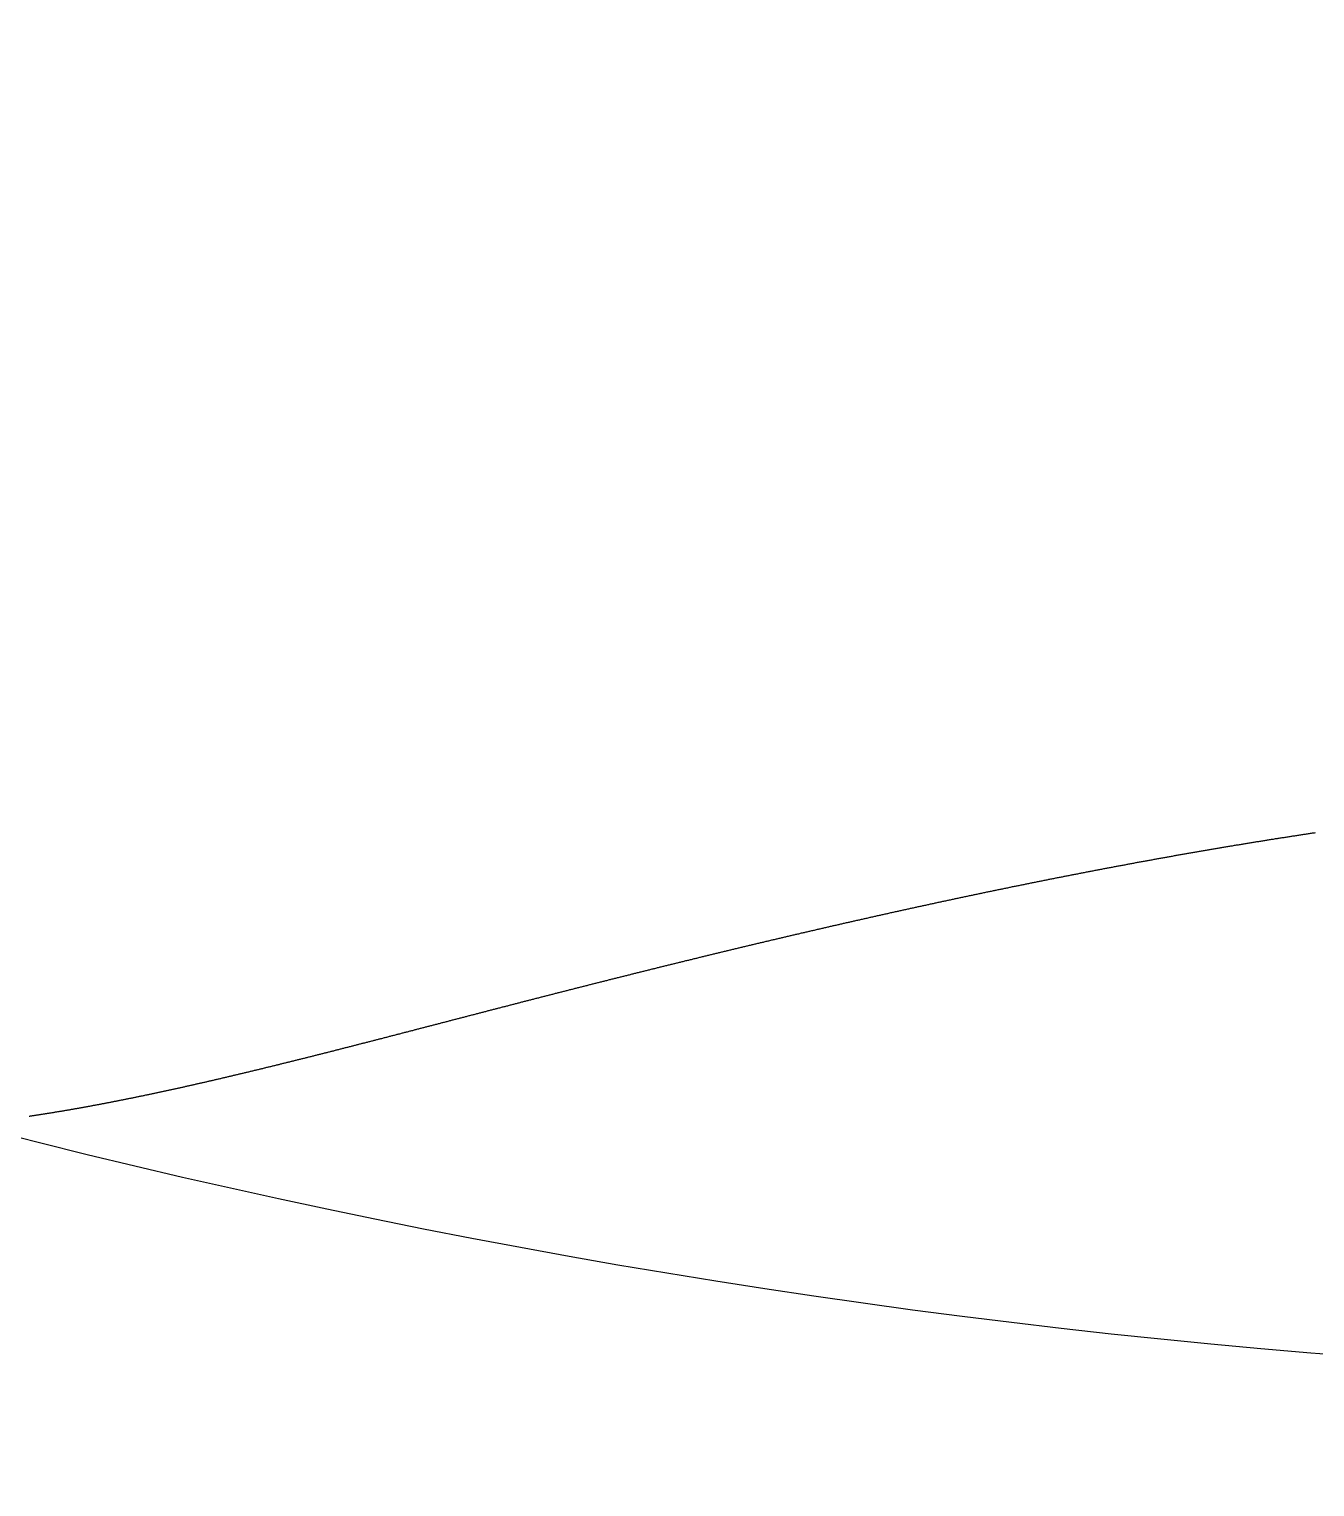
# Model space of a CAD drawing. Header units: millimetres. Extents: x 88 to 97873, y 32 to 55088.
# Drawn here: x 48864.18 to 48866.034, y 4950.685 to 4952.787 of the extents above; entities that cross this region are included whole.
import ezdxf

# ---------------------------------------------------------------- set-up
doc = ezdxf.new("R2010")
doc.units = ezdxf.units.MM
doc.header["$LTSCALE"] = 0.3

msp = doc.modelspace()

# ---------------------------------------------------------------- linework, layer by layer
msp.add_lwpolyline([(48864.1802, 4951.2198), (48864.1813, 4951.22), (48864.1823, 4951.2201), (48864.1833, 4951.2203), (48864.1843, 4951.2204), (48864.1853, 4951.2206), (48864.1864, 4951.2208), (48864.1874, 4951.2209), (48864.1884, 4951.2211), (48864.1894, 4951.2212), (48864.1905, 4951.2214), (48864.1915, 4951.2215), (48864.1925, 4951.2217), (48864.1935, 4951.2218), (48864.1946, 4951.222), (48864.1956, 4951.2222), (48864.1966, 4951.2223), (48864.1977, 4951.2225), (48864.1987, 4951.2226), (48864.1997, 4951.2228), (48864.2007, 4951.223), (48864.2018, 4951.2231), (48864.2028, 4951.2233), (48864.2038, 4951.2234), (48864.2049, 4951.2236), (48864.2059, 4951.2238), (48864.2069, 4951.2239), (48864.208, 4951.2241), (48864.209, 4951.2243), (48864.2101, 4951.2244), (48864.2111, 4951.2246), (48864.2121, 4951.2248), (48864.2132, 4951.2249), (48864.2142, 4951.2251), (48864.2152, 4951.2253), (48864.2163, 4951.2254), (48864.2173, 4951.2256), (48864.2184, 4951.2258), (48864.2194, 4951.226), (48864.2204, 4951.2261), (48864.2215, 4951.2263), (48864.2225, 4951.2265), (48864.2236, 4951.2266), (48864.2246, 4951.2268), (48864.2257, 4951.227), (48864.2267, 4951.2272), (48864.2278, 4951.2273), (48864.2288, 4951.2275), (48864.2299, 4951.2277), (48864.2309, 4951.2279), (48864.2319, 4951.2281), (48864.233, 4951.2282), (48864.234, 4951.2284), (48864.2351, 4951.2286), (48864.2361, 4951.2288), (48864.2372, 4951.229), (48864.2382, 4951.2291), (48864.2393, 4951.2293), (48864.2404, 4951.2295), (48864.2414, 4951.2297), (48864.2425, 4951.2299), (48864.2435, 4951.23), (48864.2446, 4951.2302), (48864.2456, 4951.2304), (48864.2467, 4951.2306), (48864.2477, 4951.2308), (48864.2488, 4951.231), (48864.2498, 4951.2312), (48864.2509, 4951.2313), (48864.252, 4951.2315), (48864.253, 4951.2317), (48864.2541, 4951.2319), (48864.2551, 4951.2321), (48864.2562, 4951.2323), (48864.2573, 4951.2325), (48864.2583, 4951.2327), (48864.2594, 4951.2329), (48864.2605, 4951.2331), (48864.2615, 4951.2333), (48864.2626, 4951.2334), (48864.2636, 4951.2336), (48864.2647, 4951.2338), (48864.2658, 4951.234), (48864.2668, 4951.2342), (48864.2679, 4951.2344), (48864.269, 4951.2346), (48864.27, 4951.2348), (48864.2711, 4951.235), (48864.2722, 4951.2352), (48864.2732, 4951.2354), (48864.2743, 4951.2356), (48864.2754, 4951.2358), (48864.2765, 4951.236), (48864.2775, 4951.2362), (48864.2786, 4951.2364), (48864.2797, 4951.2366), (48864.2807, 4951.2368), (48864.2818, 4951.237), (48864.2829, 4951.2372), (48864.284, 4951.2374), (48864.285, 4951.2376), (48864.2861, 4951.2378), (48864.2872, 4951.238), (48864.2883, 4951.2382), (48864.2893, 4951.2384), (48864.2904, 4951.2386), (48864.2915, 4951.2389), (48864.2926, 4951.2391), (48864.2937, 4951.2393), (48864.2947, 4951.2395), (48864.2958, 4951.2397), (48864.2969, 4951.2399), (48864.298, 4951.2401), (48864.2991, 4951.2403), (48864.3002, 4951.2405), (48864.3012, 4951.2407), (48864.3023, 4951.2409), (48864.3034, 4951.2412), (48864.3045, 4951.2414), (48864.3056, 4951.2416), (48864.3067, 4951.2418), (48864.3077, 4951.242), (48864.3088, 4951.2422), (48864.3099, 4951.2424), (48864.311, 4951.2427), (48864.3121, 4951.2429), (48864.3132, 4951.2431), (48864.3143, 4951.2433), (48864.3154, 4951.2435), (48864.3164, 4951.2437), (48864.3175, 4951.244), (48864.3186, 4951.2442), (48864.3197, 4951.2444), (48864.3208, 4951.2446), (48864.3219, 4951.2448), (48864.323, 4951.2451), (48864.3241, 4951.2453), (48864.3252, 4951.2455), (48864.3263, 4951.2457), (48864.3274, 4951.2459), (48864.3285, 4951.2462), (48864.3296, 4951.2464), (48864.3307, 4951.2466), (48864.3318, 4951.2468), (48864.3329, 4951.2471), (48864.334, 4951.2473), (48864.3351, 4951.2475), (48864.3362, 4951.2477), (48864.3373, 4951.248), (48864.3384, 4951.2482), (48864.3395, 4951.2484), (48864.3406, 4951.2487), (48864.3417, 4951.2489), (48864.3428, 4951.2491), (48864.3439, 4951.2493), (48864.345, 4951.2496), (48864.3461, 4951.2498), (48864.3472, 4951.25), (48864.3483, 4951.2503), (48864.3494, 4951.2505), (48864.3505, 4951.2507), (48864.3516, 4951.251), (48864.3527, 4951.2512), (48864.3538, 4951.2514), (48864.3549, 4951.2517), (48864.356, 4951.2519), (48864.3571, 4951.2521), (48864.3583, 4951.2524), (48864.3594, 4951.2526), (48864.3605, 4951.2528), (48864.3616, 4951.2531), (48864.3627, 4951.2533), (48864.3638, 4951.2535), (48864.3649, 4951.2538), (48864.366, 4951.254), (48864.3671, 4951.2543), (48864.3683, 4951.2545), (48864.3694, 4951.2547), (48864.3705, 4951.255), (48864.3716, 4951.2552), (48864.3727, 4951.2554), (48864.3738, 4951.2557), (48864.375, 4951.2559), (48864.3761, 4951.2562), (48864.3772, 4951.2564), (48864.3783, 4951.2567), (48864.3794, 4951.2569), (48864.3805, 4951.2571), (48864.3817, 4951.2574), (48864.3828, 4951.2576), (48864.3839, 4951.2579), (48864.385, 4951.2581), (48864.3861, 4951.2584), (48864.3873, 4951.2586), (48864.3884, 4951.2589), (48864.3895, 4951.2591), (48864.3906, 4951.2593), (48864.3918, 4951.2596), (48864.3929, 4951.2598), (48864.394, 4951.2601), (48864.3951, 4951.2603), (48864.3963, 4951.2606), (48864.3974, 4951.2608), (48864.3985, 4951.2611), (48864.3996, 4951.2613), (48864.4008, 4951.2616), (48864.4019, 4951.2618), (48864.403, 4951.2621), (48864.4042, 4951.2623), (48864.4053, 4951.2626), (48864.4064, 4951.2628), (48864.4076, 4951.2631), (48864.4087, 4951.2634), (48864.4098, 4951.2636), (48864.4109, 4951.2639), (48864.4121, 4951.2641), (48864.4132, 4951.2644), (48864.4143, 4951.2646), (48864.4155, 4951.2649), (48864.4166, 4951.2651), (48864.4177, 4951.2654), (48864.4189, 4951.2656), (48864.42, 4951.2659), (48864.4212, 4951.2662), (48864.4223, 4951.2664), (48864.4234, 4951.2667), (48864.4246, 4951.2669), (48864.4257, 4951.2672), (48864.4268, 4951.2675), (48864.428, 4951.2677), (48864.4291, 4951.268), (48864.4303, 4951.2682), (48864.4314, 4951.2685), (48864.4325, 4951.2688), (48864.4337, 4951.269), (48864.4348, 4951.2693), (48864.436, 4951.2695), (48864.4371, 4951.2698), (48864.4383, 4951.2701), (48864.4394, 4951.2703), (48864.4405, 4951.2706), (48864.4417, 4951.2709), (48864.4428, 4951.2711), (48864.444, 4951.2714), (48864.4451, 4951.2717), (48864.4463, 4951.2719), (48864.4474, 4951.2722), (48864.4486, 4951.2725), (48864.4497, 4951.2727), (48864.4509, 4951.273), (48864.452, 4951.2733), (48864.4532, 4951.2735), (48864.4543, 4951.2738), (48864.4555, 4951.2741), (48864.4566, 4951.2743), (48864.4578, 4951.2746), (48864.4589, 4951.2749), (48864.4601, 4951.2751), (48864.4612, 4951.2754), (48864.4624, 4951.2757), (48864.4635, 4951.2759), (48864.4647, 4951.2762), (48864.4658, 4951.2765), (48864.467, 4951.2768), (48864.4681, 4951.277), (48864.4693, 4951.2773), (48864.4704, 4951.2776), (48864.4716, 4951.2778), (48864.4728, 4951.2781), (48864.4739, 4951.2784), (48864.4751, 4951.2787), (48864.4762, 4951.2789), (48864.4774, 4951.2792), (48864.4785, 4951.2795), (48864.4797, 4951.2798), (48864.4809, 4951.28), (48864.482, 4951.2803), (48864.4832, 4951.2806), (48864.4843, 4951.2809), (48864.4855, 4951.2811), (48864.4867, 4951.2814), (48864.4878, 4951.2817), (48864.489, 4951.282), (48864.4902, 4951.2823), (48864.4913, 4951.2825), (48864.4925, 4951.2828), (48864.4937, 4951.2831), (48864.4948, 4951.2834), (48864.496, 4951.2836), (48864.4971, 4951.2839), (48864.4983, 4951.2842), (48864.4995, 4951.2845), (48864.5006, 4951.2848), (48864.5018, 4951.2851), (48864.503, 4951.2853), (48864.5042, 4951.2856), (48864.5053, 4951.2859), (48864.5065, 4951.2862), (48864.5077, 4951.2865), (48864.5088, 4951.2867), (48864.51, 4951.287), (48864.5112, 4951.2873), (48864.5123, 4951.2876), (48864.5135, 4951.2879), (48864.5147, 4951.2882), (48864.5159, 4951.2885), (48864.517, 4951.2887), (48864.5182, 4951.289), (48864.5194, 4951.2893), (48864.5206, 4951.2896), (48864.5217, 4951.2899), (48864.5229, 4951.2902), (48864.5241, 4951.2905), (48864.5253, 4951.2907), (48864.5264, 4951.291), (48864.5276, 4951.2913), (48864.5288, 4951.2916), (48864.53, 4951.2919), (48864.5311, 4951.2922), (48864.5323, 4951.2925), (48864.5335, 4951.2928), (48864.5347, 4951.293), (48864.5359, 4951.2933), (48864.537, 4951.2936), (48864.5382, 4951.2939), (48864.5394, 4951.2942), (48864.5406, 4951.2945), (48864.5418, 4951.2948), (48864.5429, 4951.2951), (48864.5441, 4951.2954), (48864.5453, 4951.2957), (48864.5465, 4951.296), (48864.5477, 4951.2962), (48864.5489, 4951.2965), (48864.55, 4951.2968), (48864.5512, 4951.2971), (48864.5524, 4951.2974), (48864.5536, 4951.2977), (48864.5548, 4951.298), (48864.556, 4951.2983), (48864.5572, 4951.2986), (48864.5584, 4951.2989), (48864.5595, 4951.2992), (48864.5607, 4951.2995), (48864.5619, 4951.2998), (48864.5631, 4951.3001), (48864.5643, 4951.3004), (48864.5655, 4951.3007), (48864.5667, 4951.301), (48864.5679, 4951.3013), (48864.5691, 4951.3016), (48864.5702, 4951.3019), (48864.5714, 4951.3022), (48864.5726, 4951.3024), (48864.5738, 4951.3027), (48864.575, 4951.303), (48864.5762, 4951.3033), (48864.5774, 4951.3036), (48864.5786, 4951.3039), (48864.5798, 4951.3042), (48864.581, 4951.3045), (48864.5822, 4951.3048), (48864.5834, 4951.3051), (48864.5846, 4951.3054), (48864.5858, 4951.3057), (48864.587, 4951.306), (48864.5882, 4951.3063), (48864.5894, 4951.3066), (48864.5906, 4951.3069), (48864.5918, 4951.3072), (48864.593, 4951.3075), (48864.5942, 4951.3079), (48864.5954, 4951.3082), (48864.5966, 4951.3085), (48864.5978, 4951.3088), (48864.599, 4951.3091), (48864.6002, 4951.3094), (48864.6014, 4951.3097), (48864.6026, 4951.31), (48864.6038, 4951.3103), (48864.605, 4951.3106), (48864.6062, 4951.3109), (48864.6074, 4951.3112), (48864.6086, 4951.3115), (48864.6098, 4951.3118), (48864.611, 4951.3121), (48864.6122, 4951.3124), (48864.6134, 4951.3127), (48864.6146, 4951.313), (48864.6158, 4951.3133), (48864.617, 4951.3136), (48864.6182, 4951.3139), (48864.6194, 4951.3142), (48864.6206, 4951.3146), (48864.6219, 4951.3149), (48864.6231, 4951.3152), (48864.6243, 4951.3155), (48864.6255, 4951.3158), (48864.6267, 4951.3161), (48864.6279, 4951.3164), (48864.6291, 4951.3167), (48864.6303, 4951.317), (48864.6315, 4951.3173), (48864.6327, 4951.3176), (48864.634, 4951.3179), (48864.6352, 4951.3183), (48864.6364, 4951.3186), (48864.6376, 4951.3189), (48864.6388, 4951.3192), (48864.64, 4951.3195), (48864.6412, 4951.3198), (48864.6424, 4951.3201), (48864.6437, 4951.3204), (48864.6449, 4951.3207), (48864.6461, 4951.321), (48864.6473, 4951.3214), (48864.6485, 4951.3217), (48864.6497, 4951.322), (48864.651, 4951.3223), (48864.6522, 4951.3226), (48864.6534, 4951.3229), (48864.6546, 4951.3232), (48864.6558, 4951.3235), (48864.6571, 4951.3239), (48864.6583, 4951.3242), (48864.6595, 4951.3245), (48864.6607, 4951.3248), (48864.6619, 4951.3251), (48864.6631, 4951.3254), (48864.6644, 4951.3257), (48864.6656, 4951.326), (48864.6668, 4951.3264), (48864.668, 4951.3267), (48864.6693, 4951.327), (48864.6705, 4951.3273), (48864.6717, 4951.3276), (48864.6729, 4951.3279), (48864.6742, 4951.3282), (48864.6754, 4951.3286), (48864.6766, 4951.3289), (48864.6778, 4951.3292), (48864.6791, 4951.3295), (48864.6803, 4951.3298), (48864.6815, 4951.3301), (48864.6827, 4951.3305), (48864.684, 4951.3308), (48864.6852, 4951.3311), (48864.6864, 4951.3314), (48864.6876, 4951.3317), (48864.6889, 4951.332), (48864.6901, 4951.3324), (48864.6913, 4951.3327), (48864.6926, 4951.333), (48864.6938, 4951.3333), (48864.695, 4951.3336), (48864.6962, 4951.3339), (48864.6975, 4951.3343), (48864.6987, 4951.3346), (48864.6999, 4951.3349), (48864.7012, 4951.3352), (48864.7024, 4951.3355), (48864.7036, 4951.3359), (48864.7049, 4951.3362), (48864.7061, 4951.3365), (48864.7073, 4951.3368), (48864.7086, 4951.3371), (48864.7098, 4951.3375), (48864.711, 4951.3378), (48864.7123, 4951.3381), (48864.7135, 4951.3384), (48864.7147, 4951.3387), (48864.716, 4951.3391), (48864.7172, 4951.3394), (48864.7184, 4951.3397), (48864.7197, 4951.34), (48864.7209, 4951.3403), (48864.7222, 4951.3407), (48864.7234, 4951.341), (48864.7246, 4951.3413), (48864.7259, 4951.3416), (48864.7271, 4951.3419), (48864.7283, 4951.3423), (48864.7296, 4951.3426), (48864.7308, 4951.3429), (48864.7321, 4951.3432), (48864.7333, 4951.3435), (48864.7345, 4951.3439), (48864.7358, 4951.3442), (48864.737, 4951.3445), (48864.7383, 4951.3448), (48864.7395, 4951.3452), (48864.7407, 4951.3455), (48864.742, 4951.3458), (48864.7432, 4951.3461), (48864.7445, 4951.3465), (48864.7457, 4951.3468), (48864.747, 4951.3471), (48864.7482, 4951.3474), (48864.7495, 4951.3477), (48864.7507, 4951.3481), (48864.7519, 4951.3484), (48864.7532, 4951.3487), (48864.7544, 4951.349), (48864.7557, 4951.3494), (48864.7569, 4951.3497), (48864.7582, 4951.35), (48864.7594, 4951.3503), (48864.7607, 4951.3507), (48864.7619, 4951.351), (48864.7632, 4951.3513), (48864.7644, 4951.3516), (48864.7657, 4951.352), (48864.7669, 4951.3523), (48864.7682, 4951.3526), (48864.7694, 4951.3529), (48864.7707, 4951.3533), (48864.7719, 4951.3536), (48864.7732, 4951.3539), (48864.7744, 4951.3542), (48864.7757, 4951.3546), (48864.7769, 4951.3549), (48864.7782, 4951.3552), (48864.7794, 4951.3555), (48864.7807, 4951.3559), (48864.7819, 4951.3562), (48864.7832, 4951.3565), (48864.7844, 4951.3568), (48864.7857, 4951.3572), (48864.7869, 4951.3575), (48864.7882, 4951.3578), (48864.7894, 4951.3581), (48864.7907, 4951.3585), (48864.7919, 4951.3588), (48864.7932, 4951.3591), (48864.7945, 4951.3594), (48864.7957, 4951.3598), (48864.797, 4951.3601), (48864.7982, 4951.3604), (48864.7995, 4951.3608), (48864.8007, 4951.3611), (48864.802, 4951.3614), (48864.8033, 4951.3617), (48864.8045, 4951.3621), (48864.8058, 4951.3624), (48864.807, 4951.3627), (48864.8083, 4951.363), (48864.8096, 4951.3634), (48864.8108, 4951.3637), (48864.8121, 4951.364), (48864.8133, 4951.3644), (48864.8146, 4951.3647), (48864.8159, 4951.365), (48864.8171, 4951.3653), (48864.8184, 4951.3657), (48864.8196, 4951.366), (48864.8209, 4951.3663), (48864.8222, 4951.3666), (48864.8234, 4951.367), (48864.8247, 4951.3673), (48864.8259, 4951.3676), (48864.8272, 4951.368), (48864.8285, 4951.3683), (48864.8297, 4951.3686), (48864.831, 4951.3689), (48864.8323, 4951.3693), (48864.8335, 4951.3696), (48864.8348, 4951.3699), (48864.8361, 4951.3703), (48864.8373, 4951.3706), (48864.8386, 4951.3709), (48864.8399, 4951.3712), (48864.8411, 4951.3716), (48864.8424, 4951.3719), (48864.8437, 4951.3722), (48864.8449, 4951.3726), (48864.8462, 4951.3729), (48864.8475, 4951.3732), (48864.8487, 4951.3735), (48864.85, 4951.3739), (48864.8513, 4951.3742), (48864.8525, 4951.3745), (48864.8538, 4951.3749), (48864.8551, 4951.3752), (48864.8563, 4951.3755), (48864.8576, 4951.3758), (48864.8589, 4951.3762), (48864.8602, 4951.3765), (48864.8614, 4951.3768), (48864.8627, 4951.3772), (48864.864, 4951.3775), (48864.8652, 4951.3778), (48864.8665, 4951.3781), (48864.8678, 4951.3785), (48864.8691, 4951.3788), (48864.8703, 4951.3791), (48864.8716, 4951.3795), (48864.8729, 4951.3798), (48864.8742, 4951.3801), (48864.8754, 4951.3804), (48864.8767, 4951.3808), (48864.878, 4951.3811), (48864.8793, 4951.3814), (48864.8805, 4951.3818), (48864.8818, 4951.3821), (48864.8831, 4951.3824), (48864.8844, 4951.3828), (48864.8856, 4951.3831), (48864.8869, 4951.3834), (48864.8882, 4951.3837), (48864.8895, 4951.3841), (48864.8907, 4951.3844), (48864.892, 4951.3847), (48864.8933, 4951.3851), (48864.8946, 4951.3854), (48864.8958, 4951.3857), (48864.8971, 4951.386), (48864.8984, 4951.3864), (48864.8997, 4951.3867), (48864.901, 4951.387), (48864.9022, 4951.3874), (48864.9035, 4951.3877), (48864.9048, 4951.388), (48864.9061, 4951.3883), (48864.9074, 4951.3887), (48864.9086, 4951.389), (48864.9099, 4951.3893), (48864.9112, 4951.3897), (48864.9125, 4951.39), (48864.9138, 4951.3903), (48864.9151, 4951.3906), (48864.9163, 4951.391), (48864.9176, 4951.3913), (48864.9189, 4951.3916), (48864.9202, 4951.392), (48864.9215, 4951.3923), (48864.9228, 4951.3926), (48864.924, 4951.393), (48864.9253, 4951.3933), (48864.9266, 4951.3936), (48864.9279, 4951.3939), (48864.9292, 4951.3943), (48864.9305, 4951.3946), (48864.9317, 4951.3949), (48864.933, 4951.3953), (48864.9343, 4951.3956), (48864.9356, 4951.3959), (48864.9369, 4951.3962), (48864.9382, 4951.3966), (48864.9395, 4951.3969), (48864.9407, 4951.3972), (48864.942, 4951.3976), (48864.9433, 4951.3979), (48864.9446, 4951.3982), (48864.9459, 4951.3985), (48864.9472, 4951.3989), (48864.9485, 4951.3992), (48864.9498, 4951.3995), (48864.9511, 4951.3999), (48864.9523, 4951.4002), (48864.9536, 4951.4005), (48864.9549, 4951.4008), (48864.9562, 4951.4012), (48864.9575, 4951.4015), (48864.9588, 4951.4018), (48864.9601, 4951.4022), (48864.9614, 4951.4025), (48864.9627, 4951.4028), (48864.964, 4951.4031), (48864.9653, 4951.4035), (48864.9665, 4951.4038), (48864.9678, 4951.4041), (48864.9691, 4951.4045), (48864.9704, 4951.4048), (48864.9717, 4951.4051), (48864.973, 4951.4054), (48864.9743, 4951.4058), (48864.9756, 4951.4061), (48864.9769, 4951.4064), (48864.9782, 4951.4068), (48864.9795, 4951.4071), (48864.9808, 4951.4074), (48864.9821, 4951.4077), (48864.9834, 4951.4081), (48864.9847, 4951.4084), (48864.986, 4951.4087), (48864.9873, 4951.4091), (48864.9886, 4951.4094), (48864.9899, 4951.4097), (48864.9912, 4951.41), (48864.9924, 4951.4104), (48864.9937, 4951.4107), (48864.995, 4951.411), (48864.9963, 4951.4114), (48864.9976, 4951.4117), (48864.9989, 4951.412), (48865.0002, 4951.4123), (48865.0015, 4951.4127), (48865.0028, 4951.413), (48865.0041, 4951.4133), (48865.0054, 4951.4136), (48865.0067, 4951.414), (48865.008, 4951.4143), (48865.0093, 4951.4146), (48865.0106, 4951.415), (48865.0119, 4951.4153), (48865.0132, 4951.4156), (48865.0145, 4951.4159), (48865.0158, 4951.4163), (48865.0171, 4951.4166), (48865.0184, 4951.4169), (48865.0197, 4951.4173), (48865.021, 4951.4176), (48865.0224, 4951.4179), (48865.0237, 4951.4182), (48865.025, 4951.4186), (48865.0263, 4951.4189), (48865.0276, 4951.4192), (48865.0289, 4951.4195), (48865.0302, 4951.4199), (48865.0315, 4951.4202), (48865.0328, 4951.4205), (48865.0341, 4951.4209), (48865.0354, 4951.4212), (48865.0367, 4951.4215), (48865.038, 4951.4218), (48865.0393, 4951.4222), (48865.0406, 4951.4225), (48865.0419, 4951.4228), (48865.0432, 4951.4231), (48865.0445, 4951.4235), (48865.0458, 4951.4238), (48865.0472, 4951.4241), (48865.0485, 4951.4244), (48865.0498, 4951.4248), (48865.0511, 4951.4251), (48865.0524, 4951.4254), (48865.0537, 4951.4258), (48865.055, 4951.4261), (48865.0563, 4951.4264), (48865.0576, 4951.4267), (48865.0589, 4951.4271), (48865.0602, 4951.4274), (48865.0615, 4951.4277), (48865.0629, 4951.428), (48865.0642, 4951.4284), (48865.0655, 4951.4287), (48865.0668, 4951.429), (48865.0681, 4951.4293), (48865.0694, 4951.4297), (48865.0707, 4951.43), (48865.072, 4951.4303), (48865.0733, 4951.4306), (48865.0747, 4951.431), (48865.076, 4951.4313), (48865.0773, 4951.4316), (48865.0786, 4951.432), (48865.0799, 4951.4323), (48865.0812, 4951.4326), (48865.0825, 4951.4329), (48865.0838, 4951.4333), (48865.0852, 4951.4336), (48865.0865, 4951.4339), (48865.0878, 4951.4342), (48865.0891, 4951.4346), (48865.0904, 4951.4349), (48865.0917, 4951.4352), (48865.0931, 4951.4355), (48865.0944, 4951.4359), (48865.0957, 4951.4362), (48865.097, 4951.4365), (48865.0983, 4951.4368), (48865.0996, 4951.4372), (48865.1009, 4951.4375), (48865.1023, 4951.4378), (48865.1036, 4951.4381), (48865.1049, 4951.4385), (48865.1062, 4951.4388), (48865.1075, 4951.4391), (48865.1089, 4951.4394), (48865.1102, 4951.4398), (48865.1115, 4951.4401), (48865.1128, 4951.4404), (48865.1141, 4951.4407), (48865.1154, 4951.4411), (48865.1168, 4951.4414), (48865.1181, 4951.4417), (48865.1194, 4951.442), (48865.1207, 4951.4423), (48865.122, 4951.4427), (48865.1234, 4951.443), (48865.1247, 4951.4433), (48865.126, 4951.4436), (48865.1273, 4951.444), (48865.1286, 4951.4443), (48865.13, 4951.4446), (48865.1313, 4951.4449), (48865.1326, 4951.4453), (48865.1339, 4951.4456), (48865.1353, 4951.4459), (48865.1366, 4951.4462), (48865.1379, 4951.4466), (48865.1392, 4951.4469), (48865.1405, 4951.4472), (48865.1419, 4951.4475), (48865.1432, 4951.4478), (48865.1445, 4951.4482), (48865.1458, 4951.4485), (48865.1472, 4951.4488), (48865.1485, 4951.4491), (48865.1498, 4951.4495), (48865.1511, 4951.4498), (48865.1525, 4951.4501), (48865.1538, 4951.4504), (48865.1551, 4951.4508), (48865.1564, 4951.4511), (48865.1578, 4951.4514), (48865.1591, 4951.4517), (48865.1604, 4951.452), (48865.1617, 4951.4524), (48865.1631, 4951.4527), (48865.1644, 4951.453), (48865.1657, 4951.4533), (48865.1671, 4951.4537), (48865.1684, 4951.454), (48865.1697, 4951.4543), (48865.171, 4951.4546), (48865.1724, 4951.4549), (48865.1737, 4951.4553), (48865.175, 4951.4556), (48865.1764, 4951.4559), (48865.1777, 4951.4562), (48865.179, 4951.4565), (48865.1803, 4951.4569), (48865.1817, 4951.4572), (48865.183, 4951.4575), (48865.1843, 4951.4578), (48865.1857, 4951.4582), (48865.187, 4951.4585), (48865.1883, 4951.4588), (48865.1897, 4951.4591), (48865.191, 4951.4594), (48865.1923, 4951.4598), (48865.1937, 4951.4601), (48865.195, 4951.4604), (48865.1963, 4951.4607), (48865.1976, 4951.461), (48865.199, 4951.4614), (48865.2003, 4951.4617), (48865.2016, 4951.462), (48865.203, 4951.4623), (48865.2043, 4951.4626), (48865.2056, 4951.463), (48865.207, 4951.4633), (48865.2083, 4951.4636), (48865.2096, 4951.4639), (48865.211, 4951.4642), (48865.2123, 4951.4646), (48865.2136, 4951.4649), (48865.215, 4951.4652), (48865.2163, 4951.4655), (48865.2177, 4951.4658), (48865.219, 4951.4661), (48865.2203, 4951.4665), (48865.2217, 4951.4668), (48865.223, 4951.4671), (48865.2243, 4951.4674), (48865.2257, 4951.4677), (48865.227, 4951.4681), (48865.2283, 4951.4684), (48865.2297, 4951.4687), (48865.231, 4951.469), (48865.2324, 4951.4693), (48865.2337, 4951.4696), (48865.235, 4951.47), (48865.2364, 4951.4703), (48865.2377, 4951.4706), (48865.239, 4951.4709), (48865.2404, 4951.4712), (48865.2417, 4951.4716), (48865.2431, 4951.4719), (48865.2444, 4951.4722), (48865.2457, 4951.4725), (48865.2471, 4951.4728), (48865.2484, 4951.4731), (48865.2498, 4951.4735), (48865.2511, 4951.4738), (48865.2524, 4951.4741), (48865.2538, 4951.4744), (48865.2551, 4951.4747), (48865.2565, 4951.475), (48865.2578, 4951.4754), (48865.2591, 4951.4757), (48865.2605, 4951.476), (48865.2618, 4951.4763), (48865.2632, 4951.4766), (48865.2645, 4951.4769), (48865.2658, 4951.4773), (48865.2672, 4951.4776), (48865.2685, 4951.4779), (48865.2699, 4951.4782), (48865.2712, 4951.4785), (48865.2726, 4951.4788), (48865.2739, 4951.4791), (48865.2752, 4951.4795), (48865.2766, 4951.4798), (48865.2779, 4951.4801), (48865.2793, 4951.4804), (48865.2806, 4951.4807), (48865.282, 4951.481), (48865.2833, 4951.4813), (48865.2847, 4951.4817), (48865.286, 4951.482), (48865.2873, 4951.4823), (48865.2887, 4951.4826), (48865.29, 4951.4829), (48865.2914, 4951.4832), (48865.2927, 4951.4835), (48865.2941, 4951.4839), (48865.2954, 4951.4842), (48865.2968, 4951.4845), (48865.2981, 4951.4848), (48865.2995, 4951.4851), (48865.3008, 4951.4854), (48865.3022, 4951.4857), (48865.3035, 4951.4861), (48865.3049, 4951.4864), (48865.3062, 4951.4867), (48865.3075, 4951.487), (48865.3089, 4951.4873), (48865.3102, 4951.4876), (48865.3116, 4951.4879), (48865.3129, 4951.4882), (48865.3143, 4951.4886), (48865.3156, 4951.4889), (48865.317, 4951.4892), (48865.3183, 4951.4895), (48865.3197, 4951.4898), (48865.321, 4951.4901), (48865.3224, 4951.4904), (48865.3237, 4951.4907), (48865.3251, 4951.491), (48865.3264, 4951.4914), (48865.3278, 4951.4917), (48865.3291, 4951.492), (48865.3305, 4951.4923), (48865.3318, 4951.4926), (48865.3332, 4951.4929), (48865.3345, 4951.4932), (48865.3359, 4951.4935), (48865.3372, 4951.4938), (48865.3386, 4951.4942), (48865.3399, 4951.4945), (48865.3413, 4951.4948), (48865.3427, 4951.4951), (48865.344, 4951.4954), (48865.3454, 4951.4957), (48865.3467, 4951.496), (48865.3481, 4951.4963), (48865.3494, 4951.4966), (48865.3508, 4951.4969), (48865.3521, 4951.4973), (48865.3535, 4951.4976), (48865.3548, 4951.4979), (48865.3562, 4951.4982), (48865.3575, 4951.4985), (48865.3589, 4951.4988), (48865.3603, 4951.4991), (48865.3616, 4951.4994), (48865.363, 4951.4997), (48865.3643, 4951.5), (48865.3657, 4951.5003), (48865.367, 4951.5006), (48865.3684, 4951.5009), (48865.3697, 4951.5013), (48865.3711, 4951.5016), (48865.3725, 4951.5019), (48865.3738, 4951.5022), (48865.3752, 4951.5025), (48865.3765, 4951.5028), (48865.3779, 4951.5031), (48865.3792, 4951.5034), (48865.3806, 4951.5037), (48865.3819, 4951.504), (48865.3833, 4951.5043), (48865.3847, 4951.5046), (48865.386, 4951.5049), (48865.3874, 4951.5052), (48865.3887, 4951.5055), (48865.3901, 4951.5059), (48865.3915, 4951.5062), (48865.3928, 4951.5065), (48865.3942, 4951.5068), (48865.3955, 4951.5071), (48865.3969, 4951.5074), (48865.3983, 4951.5077), (48865.3996, 4951.508), (48865.401, 4951.5083), (48865.4023, 4951.5086), (48865.4037, 4951.5089), (48865.405, 4951.5092), (48865.4064, 4951.5095), (48865.4078, 4951.5098), (48865.4091, 4951.5101), (48865.4105, 4951.5104), (48865.4119, 4951.5107), (48865.4132, 4951.511), (48865.4146, 4951.5113), (48865.4159, 4951.5116), (48865.4173, 4951.5119), (48865.4187, 4951.5122), (48865.42, 4951.5125), (48865.4214, 4951.5128), (48865.4227, 4951.5132), (48865.4241, 4951.5135), (48865.4255, 4951.5138), (48865.4268, 4951.5141), (48865.4282, 4951.5144), (48865.4296, 4951.5147), (48865.4309, 4951.515), (48865.4323, 4951.5153), (48865.4337, 4951.5156), (48865.435, 4951.5159), (48865.4364, 4951.5162), (48865.4377, 4951.5165), (48865.4391, 4951.5168), (48865.4405, 4951.5171), (48865.4418, 4951.5174), (48865.4432, 4951.5177), (48865.4446, 4951.518), (48865.4459, 4951.5183), (48865.4473, 4951.5186), (48865.4487, 4951.5189), (48865.45, 4951.5192), (48865.4514, 4951.5195), (48865.4528, 4951.5198), (48865.4541, 4951.5201), (48865.4555, 4951.5204), (48865.4569, 4951.5207), (48865.4582, 4951.521), (48865.4596, 4951.5213), (48865.461, 4951.5216), (48865.4623, 4951.5219), (48865.4637, 4951.5222), (48865.4651, 4951.5225), (48865.4664, 4951.5228), (48865.4678, 4951.5231), (48865.4692, 4951.5234), (48865.4705, 4951.5237), (48865.4719, 4951.524), (48865.4733, 4951.5242), (48865.4746, 4951.5245), (48865.476, 4951.5248), (48865.4774, 4951.5251), (48865.4787, 4951.5254), (48865.4801, 4951.5257), (48865.4815, 4951.526), (48865.4828, 4951.5263), (48865.4842, 4951.5266), (48865.4856, 4951.5269), (48865.4869, 4951.5272), (48865.4883, 4951.5275), (48865.4897, 4951.5278), (48865.4911, 4951.5281), (48865.4924, 4951.5284), (48865.4938, 4951.5287), (48865.4952, 4951.529), (48865.4965, 4951.5293), (48865.4979, 4951.5296), (48865.4993, 4951.5299), (48865.5006, 4951.5302), (48865.502, 4951.5305), (48865.5034, 4951.5308), (48865.5048, 4951.531), (48865.5061, 4951.5313), (48865.5075, 4951.5316), (48865.5089, 4951.5319), (48865.5102, 4951.5322), (48865.5116, 4951.5325), (48865.513, 4951.5328), (48865.5144, 4951.5331), (48865.5157, 4951.5334), (48865.5171, 4951.5337), (48865.5185, 4951.534), (48865.5199, 4951.5343), (48865.5212, 4951.5346), (48865.5226, 4951.5349), (48865.524, 4951.5351), (48865.5253, 4951.5354), (48865.5267, 4951.5357), (48865.5281, 4951.536), (48865.5295, 4951.5363), (48865.5308, 4951.5366), (48865.5322, 4951.5369), (48865.5336, 4951.5372), (48865.535, 4951.5375), (48865.5363, 4951.5378), (48865.5377, 4951.5381), (48865.5391, 4951.5383), (48865.5405, 4951.5386), (48865.5418, 4951.5389), (48865.5432, 4951.5392), (48865.5446, 4951.5395), (48865.546, 4951.5398), (48865.5473, 4951.5401), (48865.5487, 4951.5404), (48865.5501, 4951.5407), (48865.5515, 4951.5409), (48865.5528, 4951.5412), (48865.5542, 4951.5415), (48865.5556, 4951.5418), (48865.557, 4951.5421), (48865.5583, 4951.5424), (48865.5597, 4951.5427), (48865.5611, 4951.543), (48865.5625, 4951.5432), (48865.5639, 4951.5435), (48865.5652, 4951.5438), (48865.5666, 4951.5441), (48865.568, 4951.5444), (48865.5694, 4951.5447), (48865.5707, 4951.545), (48865.5721, 4951.5453), (48865.5735, 4951.5455), (48865.5749, 4951.5458), (48865.5763, 4951.5461), (48865.5776, 4951.5464), (48865.579, 4951.5467), (48865.5804, 4951.547), (48865.5818, 4951.5473), (48865.5831, 4951.5475), (48865.5845, 4951.5478), (48865.5859, 4951.5481), (48865.5873, 4951.5484), (48865.5887, 4951.5487), (48865.59, 4951.549), (48865.5914, 4951.5492), (48865.5928, 4951.5495), (48865.5942, 4951.5498), (48865.5956, 4951.5501), (48865.5969, 4951.5504), (48865.5983, 4951.5507), (48865.5997, 4951.5509), (48865.6011, 4951.5512), (48865.6025, 4951.5515), (48865.6038, 4951.5518), (48865.6052, 4951.5521), (48865.6066, 4951.5523), (48865.608, 4951.5526), (48865.6094, 4951.5529), (48865.6107, 4951.5532), (48865.6121, 4951.5535), (48865.6135, 4951.5538), (48865.6149, 4951.554), (48865.6163, 4951.5543), (48865.6177, 4951.5546), (48865.619, 4951.5549), (48865.6204, 4951.5552), (48865.6218, 4951.5554), (48865.6232, 4951.5557), (48865.6246, 4951.556), (48865.626, 4951.5563), (48865.6273, 4951.5566), (48865.6287, 4951.5568), (48865.6301, 4951.5571), (48865.6315, 4951.5574), (48865.6329, 4951.5577), (48865.6342, 4951.5579), (48865.6356, 4951.5582), (48865.637, 4951.5585), (48865.6384, 4951.5588), (48865.6398, 4951.5591), (48865.6412, 4951.5593), (48865.6426, 4951.5596), (48865.6439, 4951.5599), (48865.6453, 4951.5602), (48865.6467, 4951.5604), (48865.6481, 4951.5607), (48865.6495, 4951.561), (48865.6509, 4951.5613), (48865.6522, 4951.5615), (48865.6536, 4951.5618), (48865.655, 4951.5621), (48865.6564, 4951.5624), (48865.6578, 4951.5626), (48865.6592, 4951.5629), (48865.6606, 4951.5632), (48865.6619, 4951.5635), (48865.6633, 4951.5637), (48865.6647, 4951.564), (48865.6661, 4951.5643), (48865.6675, 4951.5646), (48865.6689, 4951.5648), (48865.6703, 4951.5651), (48865.6716, 4951.5654), (48865.673, 4951.5657), (48865.6744, 4951.5659), (48865.6758, 4951.5662), (48865.6772, 4951.5665), (48865.6786, 4951.5667), (48865.68, 4951.567), (48865.6814, 4951.5673), (48865.6827, 4951.5676), (48865.6841, 4951.5678), (48865.6855, 4951.5681), (48865.6869, 4951.5684), (48865.6883, 4951.5686), (48865.6897, 4951.5689), (48865.6911, 4951.5692), (48865.6925, 4951.5694), (48865.6938, 4951.5697), (48865.6952, 4951.57), (48865.6966, 4951.5703), (48865.698, 4951.5705), (48865.6994, 4951.5708), (48865.7008, 4951.5711), (48865.7022, 4951.5713), (48865.7036, 4951.5716), (48865.7049, 4951.5719), (48865.7063, 4951.5721), (48865.7077, 4951.5724), (48865.7091, 4951.5727), (48865.7105, 4951.5729), (48865.7119, 4951.5732), (48865.7133, 4951.5735), (48865.7147, 4951.5737), (48865.7161, 4951.574), (48865.7175, 4951.5743), (48865.7188, 4951.5745), (48865.7202, 4951.5748), (48865.7216, 4951.5751), (48865.723, 4951.5753), (48865.7244, 4951.5756), (48865.7258, 4951.5759), (48865.7272, 4951.5761), (48865.7286, 4951.5764), (48865.73, 4951.5767), (48865.7314, 4951.5769), (48865.7327, 4951.5772), (48865.7341, 4951.5775), (48865.7355, 4951.5777), (48865.7369, 4951.578), (48865.7383, 4951.5782), (48865.7397, 4951.5785), (48865.7411, 4951.5788), (48865.7425, 4951.579), (48865.7439, 4951.5793), (48865.7453, 4951.5796), (48865.7467, 4951.5798), (48865.7481, 4951.5801), (48865.7494, 4951.5803), (48865.7508, 4951.5806), (48865.7522, 4951.5809), (48865.7536, 4951.5811), (48865.755, 4951.5814), (48865.7564, 4951.5816), (48865.7578, 4951.5819), (48865.7592, 4951.5822), (48865.7606, 4951.5824), (48865.762, 4951.5827), (48865.7634, 4951.5829), (48865.7648, 4951.5832), (48865.7662, 4951.5835), (48865.7676, 4951.5837), (48865.7689, 4951.584), (48865.7703, 4951.5842), (48865.7717, 4951.5845), (48865.7731, 4951.5847), (48865.7745, 4951.585), (48865.7759, 4951.5853), (48865.7773, 4951.5855), (48865.7787, 4951.5858), (48865.7801, 4951.586), (48865.7815, 4951.5863), (48865.7829, 4951.5865), (48865.7843, 4951.5868), (48865.7857, 4951.5871), (48865.7871, 4951.5873), (48865.7885, 4951.5876), (48865.7899, 4951.5878), (48865.7913, 4951.5881), (48865.7926, 4951.5883), (48865.794, 4951.5886), (48865.7954, 4951.5888), (48865.7968, 4951.5891), (48865.7982, 4951.5894), (48865.7996, 4951.5896), (48865.801, 4951.5899), (48865.8024, 4951.5901), (48865.8038, 4951.5904), (48865.8052, 4951.5906), (48865.8066, 4951.5909), (48865.808, 4951.5911), (48865.8094, 4951.5914), (48865.8108, 4951.5916), (48865.8122, 4951.5919), (48865.8136, 4951.5921), (48865.815, 4951.5924), (48865.8164, 4951.5926), (48865.8178, 4951.5929), (48865.8192, 4951.5931), (48865.8206, 4951.5934), (48865.822, 4951.5936), (48865.8234, 4951.5939), (48865.8248, 4951.5941), (48865.8262, 4951.5944), (48865.8275, 4951.5946), (48865.8289, 4951.5949), (48865.8303, 4951.5951), (48865.8317, 4951.5954), (48865.8331, 4951.5956), (48865.8345, 4951.5959), (48865.8359, 4951.5961), (48865.8373, 4951.5964), (48865.8387, 4951.5966), (48865.8401, 4951.5969), (48865.8415, 4951.5971), (48865.8429, 4951.5974), (48865.8443, 4951.5976), (48865.8457, 4951.5978), (48865.8471, 4951.5981), (48865.8485, 4951.5983), (48865.8499, 4951.5986), (48865.8513, 4951.5988), (48865.8527, 4951.5991), (48865.8541, 4951.5993), (48865.8555, 4951.5996), (48865.8569, 4951.5998), (48865.8583, 4951.6), (48865.8597, 4951.6003), (48865.8611, 4951.6005), (48865.8625, 4951.6008), (48865.8639, 4951.601), (48865.8653, 4951.6013), (48865.8667, 4951.6015), (48865.8681, 4951.6017), (48865.8695, 4951.602), (48865.8709, 4951.6022), (48865.8723, 4951.6025), (48865.8737, 4951.6027), (48865.8751, 4951.603), (48865.8765, 4951.6032), (48865.8779, 4951.6034), (48865.8793, 4951.6037), (48865.8807, 4951.6039), (48865.8821, 4951.6042), (48865.8835, 4951.6044), (48865.8849, 4951.6046), (48865.8863, 4951.6049), (48865.8877, 4951.6051), (48865.8891, 4951.6053), (48865.8905, 4951.6056), (48865.8919, 4951.6058), (48865.8933, 4951.6061), (48865.8947, 4951.6063), (48865.8961, 4951.6065), (48865.8975, 4951.6068), (48865.8989, 4951.607), (48865.9003, 4951.6072), (48865.9017, 4951.6075), (48865.9031, 4951.6077), (48865.9045, 4951.608), (48865.9059, 4951.6082), (48865.9073, 4951.6084), (48865.9087, 4951.6087), (48865.9101, 4951.6089), (48865.9115, 4951.6091), (48865.9129, 4951.6094), (48865.9143, 4951.6096), (48865.9157, 4951.6098), (48865.9171, 4951.6101), (48865.9185, 4951.6103), (48865.9199, 4951.6105), (48865.9213, 4951.6108), (48865.9227, 4951.611), (48865.9241, 4951.6112), (48865.9255, 4951.6115), (48865.9269, 4951.6117), (48865.9283, 4951.6119), (48865.9297, 4951.6122), (48865.9311, 4951.6124), (48865.9325, 4951.6126), (48865.9339, 4951.6128), (48865.9353, 4951.6131), (48865.9367, 4951.6133), (48865.9381, 4951.6135), (48865.9395, 4951.6138), (48865.9409, 4951.614), (48865.9423, 4951.6142), (48865.9437, 4951.6145), (48865.9451, 4951.6147), (48865.9466, 4951.6149), (48865.948, 4951.6151), (48865.9494, 4951.6154), (48865.9508, 4951.6156), (48865.9522, 4951.6158), (48865.9536, 4951.616), (48865.955, 4951.6163), (48865.9564, 4951.6165), (48865.9578, 4951.6167), (48865.9592, 4951.6169), (48865.9606, 4951.6172), (48865.962, 4951.6174), (48865.9634, 4951.6176), (48865.9648, 4951.6178), (48865.9662, 4951.6181), (48865.9676, 4951.6183), (48865.969, 4951.6185), (48865.9704, 4951.6187), (48865.9718, 4951.619), (48865.9732, 4951.6192), (48865.9746, 4951.6194), (48865.976, 4951.6196), (48865.9774, 4951.6199), (48865.9788, 4951.6201), (48865.9802, 4951.6203), (48865.9816, 4951.6205), (48865.983, 4951.6207), (48865.9844, 4951.621), (48865.9858, 4951.6212), (48865.9873, 4951.6214), (48865.9887, 4951.6216), (48865.9901, 4951.6218), (48865.9915, 4951.6221), (48865.9929, 4951.6223), (48865.9943, 4951.6225), (48865.9957, 4951.6227), (48865.9971, 4951.6229), (48865.9985, 4951.6232), (48865.9999, 4951.6234), (48866.0013, 4951.6236), (48866.0027, 4951.6238), (48866.0041, 4951.624), (48866.0055, 4951.6242), (48866.0069, 4951.6245), (48866.0083, 4951.6247), (48866.0097, 4951.6249), (48866.0111, 4951.6251), (48866.0125, 4951.6253), (48866.0139, 4951.6255), (48866.0153, 4951.6258), (48866.0168, 4951.626), (48866.0182, 4951.6262), (48866.0196, 4951.6264), (48866.021, 4951.6266), (48866.0224, 4951.6268), (48866.0238, 4951.627), (48866.0252, 4951.6273), (48866.0266, 4951.6275), (48866.028, 4951.6277), (48866.0294, 4951.6279), (48866.0308, 4951.6281), (48866.0322, 4951.6283), (48866.0336, 4951.6285), (48866.035, 4951.6287)])
for radius in [18.5479, 14.363, 11.4141]:
    msp.add_circle((48866.9793, 4962.2533), radius)

doc.saveas('drawing.dxf')
